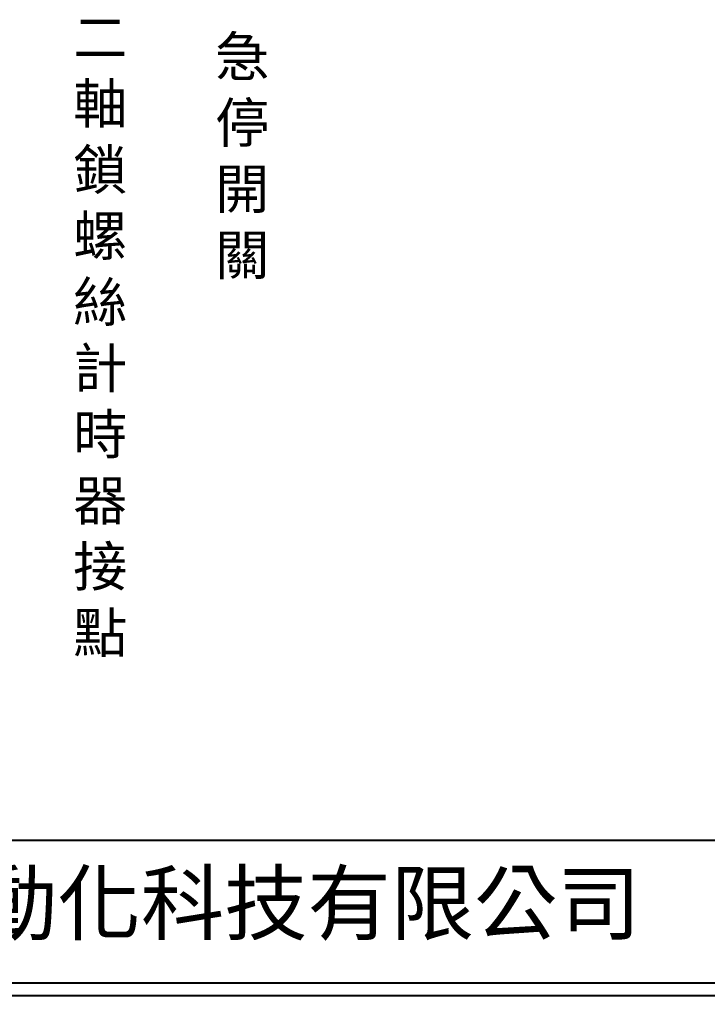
# Model space of a CAD drawing. Extents: x 275 to 562, y 265 to 469.
# Drawn here: x 342.5 to 410.1, y 264.9 to 360.9 of the extents above; entities that cross this region are included whole.
import ezdxf

# ---------------------------------------------------------------- set-up
doc = ezdxf.new("R2010")
doc.units = 0
doc.layers.add('圖框層', color=7, linetype='CONTINUOUS')
doc.layers.add('標尺寸層', color=3, linetype='CONTINUOUS')
doc.styles.add('CNS', font='romanc.shx', dxfattribs={"bigfont": 'chineset.shx'})
doc.styles.add('STSL', font='kaiu.ttf')

msp = doc.modelspace()

# ---------------------------------------------------------------- linework, layer by layer
at = {"layer": '圖框層', "color": 7}
for p, q in [((276.148, 280.195), (560.648, 280.195)), ((276.148, 266.195), (560.648, 266.195)), ((274.898, 264.945), (561.898, 264.945))]:
    msp.add_line(p, q, dxfattribs=at)

# ---------------------------------------------------------------- texts
at = {"layer": '圖框層', "color": 4, "style": 'STSL'}
msp.add_text('泓陞自動化科技有限公司', height=6, dxfattribs=at).set_placement((313.501, 271.022))
at = {"layer": '標尺寸層', "color": 7, "char_height": 3.9, "style": 'CNS'}
for s, insert, width, attachment_point in [('{\\fDFKai-SB|b0|i0|c136|p65;二軸鎖螺絲計時器接點}', (350.425, 329.644), 6.57065, 5), ('{\\fDFKai-SB|b0|i0|c136|p65;急停開關}', (361.721, 359.175), 4.96081, 1)]:
    msp.add_mtext(s, dxfattribs=dict(at, insert=insert, width=width, attachment_point=attachment_point))

doc.saveas('drawing.dxf')
